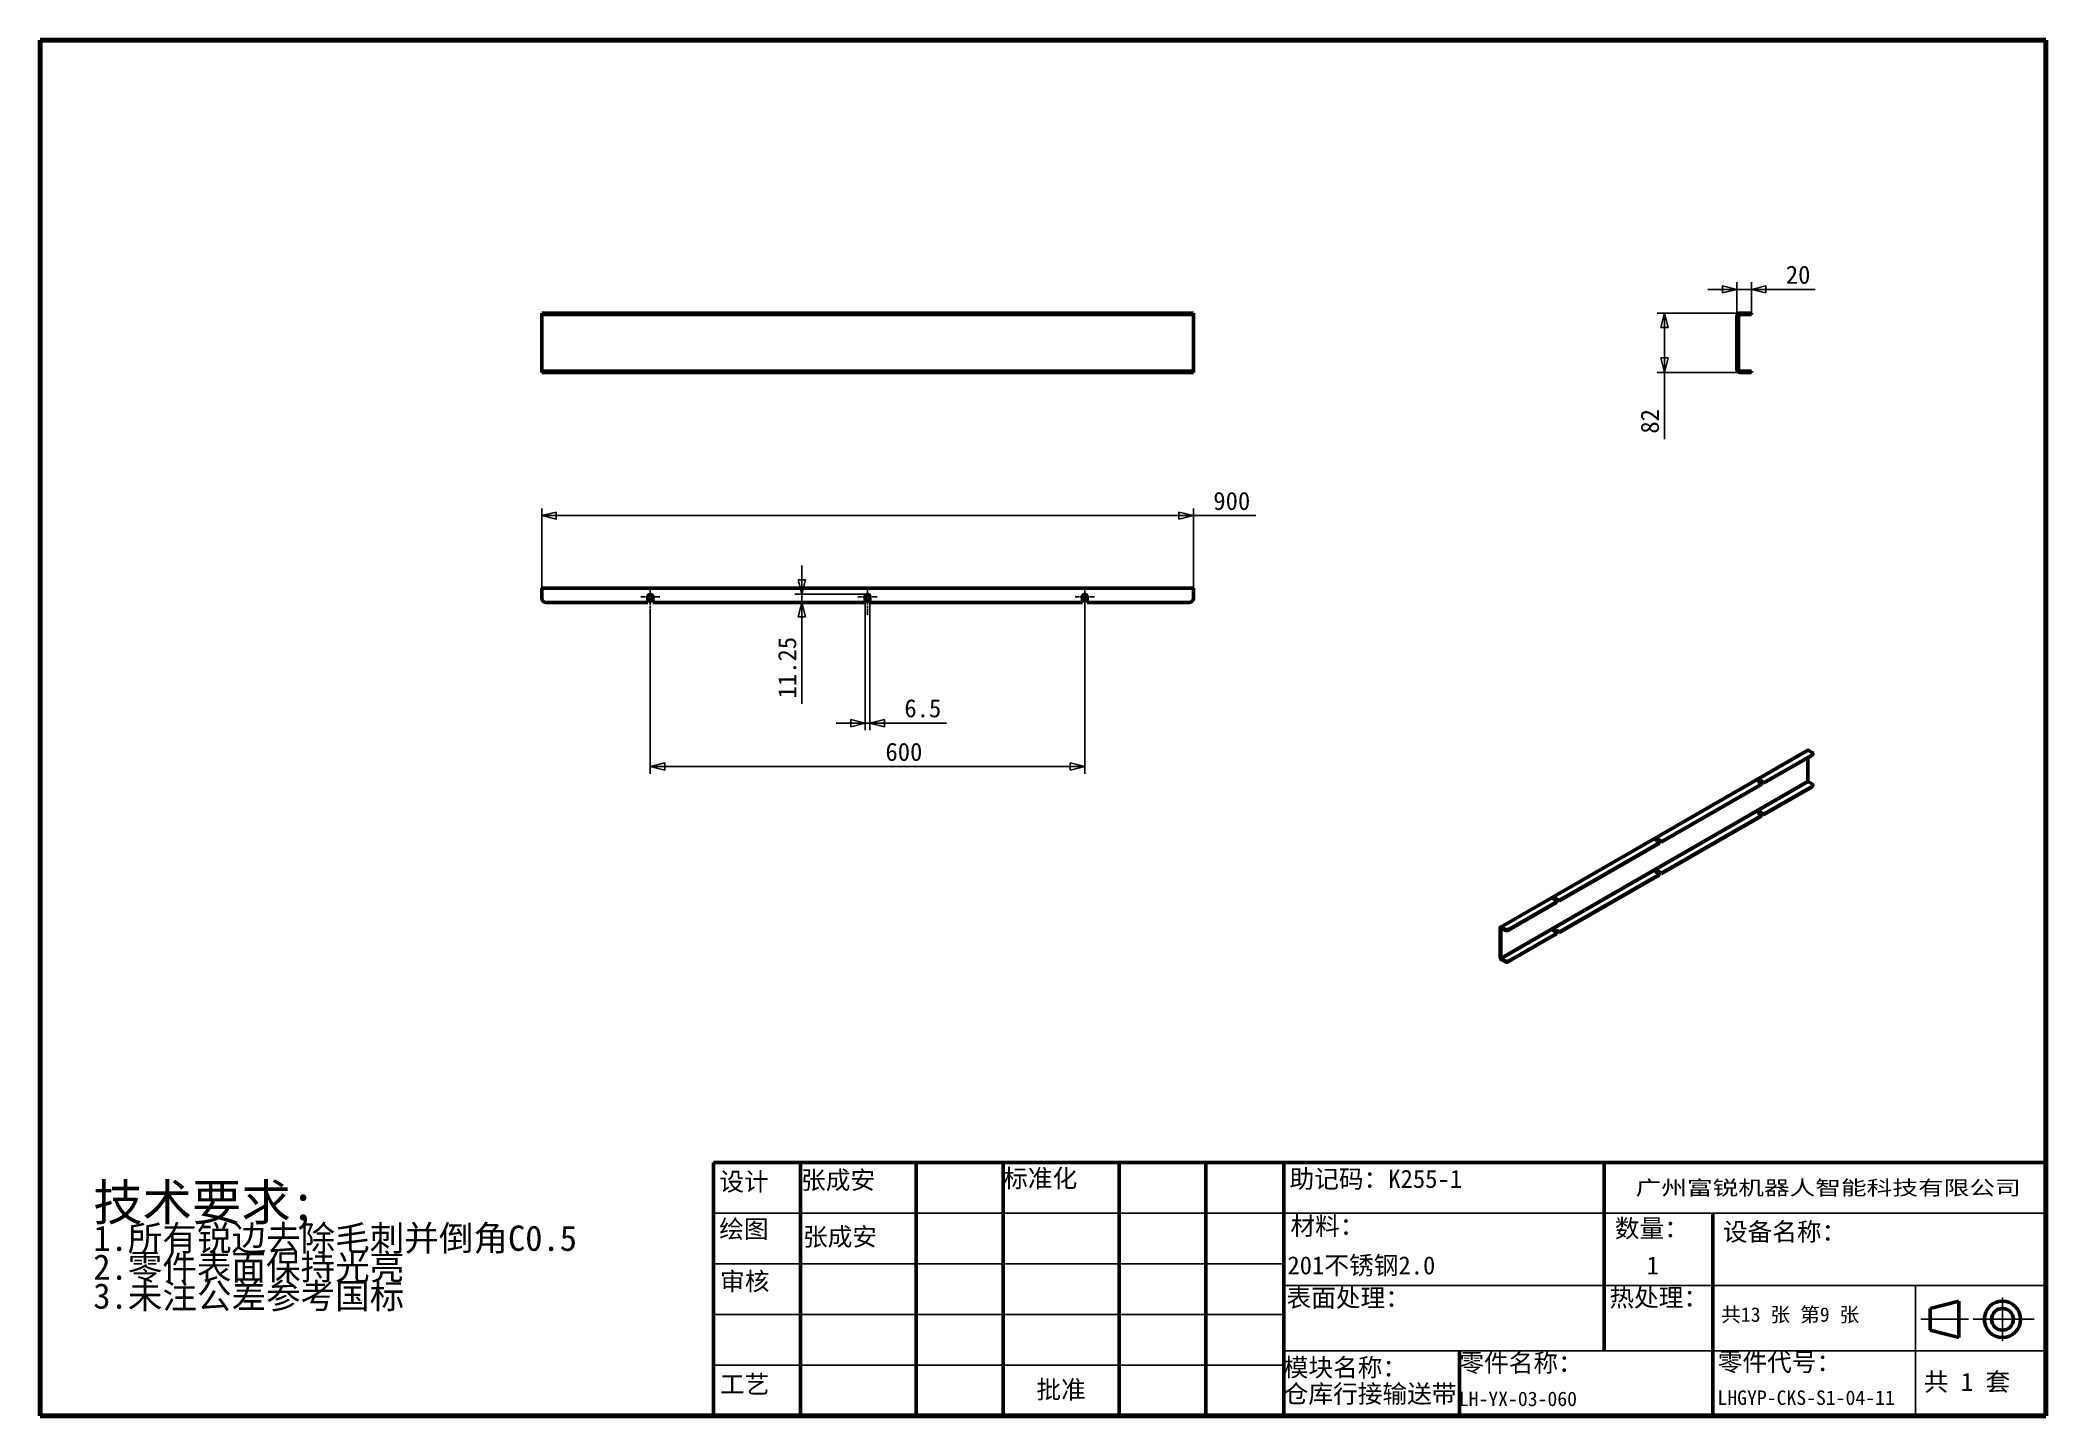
# Model space of a CAD drawing. Header units: millimetres. Extents: x 100 to 2870, y 100 to 2000.
import ezdxf
from ezdxf.enums import TextEntityAlignment as Align

# ---------------------------------------------------------------- set-up
doc = ezdxf.new("R2010")
doc.units = ezdxf.units.MM
doc.header["$LTSCALE"] = 10
doc.linetypes.add('CHAIN', pattern=[0.3543, 0.2362, -0.0295, 0.0591, -0.0295])
for name, color, linetype, lineweight in [('中心标记 (ISO)', 1, 'Continuous', 25), ('可见 (ISO)', 7, 'Continuous', 50), ('可见窄的 (ISO)', 7, 'Continuous', 35), ('图框 (ISO)', 7, 'Continuous', 70), ('尺寸 (ISO)', 5, 'Continuous', 25), ('标题 (ISO)', 7, 'Continuous', 50), ('符号 (ISO)', 7, 'Continuous', 25)]:
    doc.layers.add(name, color=color, linetype=linetype, lineweight=lineweight)
doc.styles.add('文本样式126', font='', dxfattribs={"width": 1.3})
doc.styles.add('文本样式19', font='tahoma.ttf')
doc.styles.add('文本样式91', font='')
doc.styles.add('注释文本 (ISO)', font='')
doc.styles.get('文本样式126').set_extended_font_data('FangSong')
doc.styles.get('文本样式91').set_extended_font_data('FangSong')
doc.styles.get('注释文本 (ISO)').set_extended_font_data('FangSong')
doc.dimstyles.new('默认 (GB)', dxfattribs={"dimscale": 10, "dimtxt": 2.5, "dimasz": 2, "dimexe": 1, "dimexo": 0, "dimgap": 0.75, "dimtad": 1, "dimtoh": 1, "dimrnd": 1e-08, "dimdsep": 46, "dimtxsty": '注释文本 (ISO)', "dimblk": 'Filled-2', "dimcen": 0.09, "dimdle": 10, "dimclrd": 256, "dimclre": 256, "dimclrt": 256, "dimaunit": 1, "dimadec": 3, "dimazin": 2, "dimtfac": 0.52, "dimtmove": 0, "dimatfit": 3, "dimldrblk": 'Filled-1', "dimfxl": 0, "dimtolj": 1, "dimlwd": -1, "dimlwe": -1, "dimarcsym": 0})

# ---------------------------------------------------------------- blocks, each defined once
blk = doc.blocks.new('图框 A3-A4')
at = {"layer": '图框 (ISO)'}
for p, q in [((287, 200), (10, 200)), ((10, 200), (10, 10)), ((287, 10), (287, 200)), ((10, 10), (287, 10))]:
    blk.add_line(p, q, dxfattribs=at)
blk = doc.blocks.new('标题栏 GB1')
at = {"layer": '标题 (ISO)'}
for p, q in [((194.57, 65.23), (194.57, 72.23)), ((194.57, 72.23), (378.57, 72.23)), ((206.57, 65.23), (206.57, 72.23)), ((222.57, 65.23), (222.57, 72.23)), ((234.57, 65.23), (234.57, 72.23)), ((250.57, 65.23), (250.57, 72.23)), ((262.57, 65.23), (262.57, 72.23)), ((273.31, 65.23), (273.31, 72.23)), ((317.57, 65.23), (317.57, 72.23)), ((378.57, 72.23), (378.57, 65.23)), ((194.57, 37.23), (194.57, 65.23)), ((206.57, 37.23), (206.57, 65.23)), ((222.57, 44.23), (222.57, 65.23)), ((234.57, 37.23), (234.57, 65.23)), ((250.57, 37.23), (250.57, 65.23)), ((262.57, 37.23), (262.57, 65.23)), ((273.31, 65.23), (273.31, 37.23)), ((317.57, 55.23), (317.57, 65.23)), ((378.57, 65.23), (378.57, 37.23)), ((317.57, 55.23), (317.57, 46.23)), ((366.57, 53.06), (362.57, 52.06)), ((366.57, 48.06), (366.57, 53.06)), ((362.57, 52.06), (362.57, 49.06)), ((362.57, 49.06), (366.57, 48.06)), ((297.57, 46.23), (297.57, 37.23)), ((222.57, 44.23), (222.57, 37.23)), ((378.57, 37.23), (194.57, 37.23))]:
    blk.add_line(p, q, dxfattribs=at)
at = {"layer": '标题 (ISO)', "lineweight": 25}
for p, q in [((194.57, 65.23), (273.31, 65.23)), ((273.31, 65.23), (378.57, 65.23)), ((194.57, 58.23), (273.31, 58.23)), ((332.57, 55.23), (273.31, 55.23)), ((332.57, 55.23), (378.57, 55.23)), ((360.57, 55.23), (360.57, 46.23)), ((372.58, 53.56), (372.58, 47.56)), ((194.57, 51.23), (273.31, 51.23)), ((361.32, 50.56), (367.88, 50.56)), ((368.55, 50.56), (370.07, 50.56)), ((370.07, 50.56), (376.97, 50.56)), ((273.31, 46.23), (378.57, 46.23)), ((360.57, 46.23), (360.57, 37.23)), ((194.57, 44.23), (273.31, 44.23))]:
    blk.add_line(p, q, dxfattribs=at)
at = {"layer": '标题 (ISO)', "lineweight": 50}
blk.add_line((332.57, 65.23), (332.57, 37.23), dxfattribs=at)
at = {"layer": '标题 (ISO)'}
for radius in [2.5, 1.5]:
    blk.add_circle((372.57, 50.56), radius, dxfattribs=at)
at = {"layer": '标题 (ISO)', "style": '文本样式126', "width": 1.3}
blk.add_text('广州富锐机器人智能科技有限公司', height=2, dxfattribs=at).set_placement((348.5, 68.73), align=Align.MIDDLE_CENTER)
at = {"layer": '标题 (ISO)', "char_height": 2.5, "style": '注释文本 (ISO)'}
for s, insert, attachment_point in [('\\f仿宋|b0|i0;设计', (195.38, 70.83), 1), ('张成安', (206.66, 71.05), 1), ('\\f仿宋|b0|i0;标准化', (234.57, 71.28), 1), ('助记码：K255-1', (274.11, 71.21), 1), ('\\f仿宋|b0|i0;绘图', (195.35, 64.28), 1), ('\\f仿宋|b0|i0;材料：', (274.24, 64.72), 1), ('\\f仿宋|b0|i0;数量：', (319.04, 64.37), 1), ('张成安', (206.92, 63.22), 1), ('\\f仿宋|b0|i0;审核', (195.48, 57.07), 1), ('\\f仿宋|b0|i0;热处理：', (318.29, 54.82), 1), ('\\f仿宋|b0|i0;零件名称：', (297.57, 45.8), 1), ('\\f仿宋|b0|i0;零件代号：', (333.25, 45.9), 1), ('\\f仿宋|b0|i0;批准', (242.57, 40.73), 5)]:
    blk.add_mtext(s, dxfattribs=dict(at, insert=insert, attachment_point=attachment_point))
at = {"layer": '标题 (ISO)', "char_height": 2.5, "attachment_point": 1, "style": '注释文本 (ISO)'}
for s, insert, line_spacing_factor in [('设备名称：\\P', (333.96, 63.91), 0.856364), ('模块名称：\\P\\fArial|b0|i0;\\H2.5000;仓库行接输送带', (273.31, 45.16), 0.872369)]:
    blk.add_mtext(s, dxfattribs=dict(at, insert=insert, line_spacing_factor=line_spacing_factor))
for s, insert, width in [('\\f仿宋|b0|i0;表面处理：', (273.7, 54.78), 18.7135), ('\\f仿宋|b0|i0;工艺', (195.45, 42.85), 7.4854), ('  共 1 套', (358.32, 43.18), 17.7919)]:
    blk.add_mtext(s, dxfattribs=dict(at, insert=insert, width=width))
at = {"layer": '标题 (ISO)', "insert": (333.72, 52.22), "char_height": 2, "width": 27.2374, "attachment_point": 1, "line_spacing_factor": 0.856364, "style": '注释文本 (ISO)'}
blk.add_mtext('\\f仿宋|b0|i0;\\H2.0000;共13 张 第9 张', dxfattribs=at)
at = {"layer": '标题 (ISO)'}
for tag, p, height, style in [('材料_001', (273.82, 56.77), 2.5, '注释文本 (ISO)'), ('零件代号_001', (297.49, 38.58), 2, '文本样式91'), ('描述_001', (333.22, 38.74), 2, '文本样式91')]:
    blk.add_attdef(tag, p, '', height=height, dxfattribs=dict(at, style=style))
at = {"layer": '标题 (ISO)', "style": '文本样式91'}
blk.add_attdef('热处理', text='', height=2, dxfattribs=at).set_placement((318.2, 50.63), align=Align.TOP_LEFT)
at = {"layer": '标题 (ISO)', "style": '文本样式19'}
for tag, p in [('工程核准人', (256.57, 40.73)), ('工程批准日期', (267.94, 40.73))]:
    blk.add_attdef(tag, text='', height=1, dxfattribs=at).set_placement(p, align=Align.MIDDLE_CENTER)
blk = doc.blocks.new('Filled-2')
at = {"color": 0}
for p, q in [((0, 0), (-1, 0.25)), ((-1, 0.25), (-1, -0.25)), ((-1, 0), (0, 0)), ((-1, -0.25), (0, 0))]:
    blk.add_line(p, q, dxfattribs=at)
at = {"color": 0, "flags": 128}
blk.add_lwpolyline([(-1, -0.25), (0, 0)], dxfattribs=at)
at = {"color": 0}
blk.add_solid([(-1, -0.25), (0, 0), (-1, 0.25), (-1, -0.25)], dxfattribs=at)
blk = doc.blocks.new('*D8')
at = {"layer": 'Defpoints', "color": 0}
for p in [(1692.7, 1343.3), (792.7, 1243.3), (1692.7, 1243.3)]:
    blk.add_point(p, dxfattribs=at)
at = {"layer": '尺寸 (ISO)'}
for p, q in [((792.7, 1243.3), (792.7, 1353.3)), ((812.7, 1343.3), (1672.7, 1343.3)), ((1692.7, 1243.3), (1692.7, 1353.3)), ((1692.7, 1343.3), (1779.1, 1343.3))]:
    blk.add_line(p, q, dxfattribs=at)
at = {"layer": '尺寸 (ISO)', "xscale": 20, "yscale": 20, "zscale": 20, "rotation": 180}
blk.add_blockref('Filled-2', (792.7, 1343.3), dxfattribs=at)
at = {"layer": '尺寸 (ISO)', "xscale": 20, "yscale": 20, "zscale": 20}
blk.add_blockref('Filled-2', (1692.7, 1343.3), dxfattribs=at)
at = {"layer": '尺寸 (ISO)', "insert": (1720.2, 1376.1), "char_height": 25, "attachment_point": 1, "style": '注释文本 (ISO)'}
blk.add_mtext('\\A1;900', dxfattribs=at)
blk = doc.blocks.new('Filled-1')
at = {"color": 0}
for p, q in [((0, 0), (-1, 0.125)), ((-1, 0.125), (-1, -0.125)), ((-1, 0), (0, 0)), ((-1, -0.125), (0, 0))]:
    blk.add_line(p, q, dxfattribs=at)
at = {"color": 0, "flags": 128}
blk.add_lwpolyline([(-1, -0.125), (0, 0)], dxfattribs=at)
at = {"color": 0}
blk.add_solid([(-1, -0.125), (0, 0), (-1, 0.125), (-1, -0.125)], dxfattribs=at)
blk = doc.blocks.new('*D9')
at = {"layer": 'Defpoints', "color": 0}
for p in [(1542.7, 1234.6), (942.7, 1206.3), (942.7, 996.8)]:
    blk.add_point(p, dxfattribs=at)
at = {"layer": '尺寸 (ISO)'}
for p, q in [((1542.7, 1234.6), (1542.7, 986.8)), ((942.7, 1206.3), (942.7, 986.8)), ((1522.7, 996.8), (962.7, 996.8))]:
    blk.add_line(p, q, dxfattribs=at)
at = {"layer": '尺寸 (ISO)', "xscale": 20, "yscale": 20, "zscale": 20, "rotation": 180}
blk.add_blockref('Filled-2', (942.7, 996.8), dxfattribs=at)
at = {"layer": '尺寸 (ISO)', "xscale": 20, "yscale": 20, "zscale": 20}
blk.add_blockref('Filled-2', (1542.7, 996.8), dxfattribs=at)
at = {"layer": '尺寸 (ISO)', "insert": (1267.4, 1029.6), "char_height": 25, "attachment_point": 1, "style": '注释文本 (ISO)'}
blk.add_mtext('\\A1;600', dxfattribs=at)
blk = doc.blocks.new('*D10')
at = {"layer": 'Defpoints', "color": 0}
for p in [(1239.5, 1223.3), (1246, 1223.3), (1239.5, 1056.8)]:
    blk.add_point(p, dxfattribs=at)
at = {"layer": '尺寸 (ISO)'}
for p, q in [((1239.5, 1223.3), (1239.5, 1046.8)), ((1246, 1223.3), (1246, 1046.8)), ((1219.5, 1056.8), (1199.5, 1056.8)), ((1239.5, 1056.8), (1246, 1056.8)), ((1266, 1056.8), (1351.8, 1056.8))]:
    blk.add_line(p, q, dxfattribs=at)
at = {"layer": '尺寸 (ISO)', "xscale": 20, "yscale": 20, "zscale": 20}
blk.add_blockref('Filled-2', (1239.5, 1056.8), dxfattribs=at)
at = {"layer": '尺寸 (ISO)', "xscale": 20, "yscale": 20, "zscale": 20, "rotation": 180}
blk.add_blockref('Filled-2', (1246, 1056.8), dxfattribs=at)
at = {"layer": '尺寸 (ISO)', "insert": (1293.5, 1089.8), "char_height": 25, "attachment_point": 1, "style": '注释文本 (ISO)'}
blk.add_mtext('\\A1;6.5', dxfattribs=at)
blk = doc.blocks.new('*D11')
at = {"layer": 'Defpoints', "color": 0}
for p in [(1152.1, 1234.6), (1175.3, 1223.3), (1242.7, 1234.6)]:
    blk.add_point(p, dxfattribs=at)
at = {"layer": '尺寸 (ISO)'}
for p, q in [((1152.1, 1254.6), (1152.1, 1274.6)), ((1242.7, 1234.6), (1142.1, 1234.6)), ((1152.1, 1234.6), (1152.1, 1223.3)), ((1152.1, 1203.3), (1152.1, 1083.3))]:
    blk.add_line(p, q, dxfattribs=at)
at = {"layer": '尺寸 (ISO)', "xscale": 20, "yscale": 20, "zscale": 20}
for p, rotation in [((1152.1, 1234.6), 270), ((1152.1, 1223.3), 90)]:
    blk.add_blockref('Filled-2', p, dxfattribs=dict(at, rotation=rotation))
at = {"layer": '尺寸 (ISO)', "insert": (1119.2, 1090.8), "char_height": 25, "attachment_point": 1, "rotation": 90, "style": '注释文本 (ISO)'}
blk.add_mtext('\\A1;11.25', dxfattribs=at)
blk = doc.blocks.new('*D12')
at = {"layer": 'Defpoints', "color": 0}
for p in [(2463.3, 1655.8), (2443.3, 1619), (2463.3, 1623)]:
    blk.add_point(p, dxfattribs=at)
at = {"layer": '尺寸 (ISO)'}
for p, q in [((2443.3, 1619), (2443.3, 1665.8)), ((2463.3, 1623), (2463.3, 1665.8)), ((2423.3, 1655.8), (2403.3, 1655.8)), ((2443.3, 1655.8), (2463.3, 1655.8)), ((2483.3, 1655.8), (2551.2, 1655.8))]:
    blk.add_line(p, q, dxfattribs=at)
at = {"layer": '尺寸 (ISO)', "xscale": 20, "yscale": 20, "zscale": 20}
blk.add_blockref('Filled-2', (2443.3, 1655.8), dxfattribs=at)
at = {"layer": '尺寸 (ISO)', "xscale": 20, "yscale": 20, "zscale": 20, "rotation": 180}
blk.add_blockref('Filled-2', (2463.3, 1655.8), dxfattribs=at)
at = {"layer": '尺寸 (ISO)', "insert": (2510.8, 1688.5), "char_height": 25, "attachment_point": 1, "style": '注释文本 (ISO)'}
blk.add_mtext('\\A1;20', dxfattribs=at)
blk = doc.blocks.new('*D13')
at = {"layer": 'Defpoints', "color": 0}
for p in [(2447.3, 1623), (2343.3, 1541), (2447.3, 1541)]:
    blk.add_point(p, dxfattribs=at)
at = {"layer": '尺寸 (ISO)'}
for p, q in [((2447.3, 1623), (2333.3, 1623)), ((2343.3, 1603), (2343.3, 1561)), ((2447.3, 1541), (2333.3, 1541)), ((2343.3, 1541), (2343.3, 1449))]:
    blk.add_line(p, q, dxfattribs=at)
at = {"layer": '尺寸 (ISO)', "xscale": 20, "yscale": 20, "zscale": 20}
for p, rotation in [((2343.3, 1623), 90), ((2343.3, 1541), 270)]:
    blk.add_blockref('Filled-2', p, dxfattribs=dict(at, rotation=rotation))
at = {"layer": '尺寸 (ISO)', "insert": (2310.5, 1456.5), "char_height": 25, "attachment_point": 1, "rotation": 90, "style": '注释文本 (ISO)'}
blk.add_mtext('\\A1;82', dxfattribs=at)
blk = doc.blocks.new('加工')
at = {"layer": '符号 (ISO)', "insert": (-36.68, 11.05), "char_height": 2.5, "width": 80.4946, "attachment_point": 1, "line_spacing_factor": 0.683636, "style": '注释文本 (ISO)'}
blk.add_mtext('{\\H2x;技术要求;\\P\\H0.7x;1.所有锐边去除毛刺并倒角C0.5\\H2.125x; \\H0.47059x;\\P2.零件表面保持光亮\\H1.8404x; \\H0.54337x;\\P3.未注公差参考国标\\H1.8095x; }', dxfattribs=at)

msp = doc.modelspace()

# ---------------------------------------------------------------- linework, layer by layer
at = {"layer": '中心标记 (ISO)', "linetype": 'CHAIN', "ltscale": 2.9446}
for p, q in [((955.968, 1231.325), (929.468, 1231.325)), ((1255.968, 1231.325), (1229.468, 1231.325)), ((1555.968, 1231.325), (1529.468, 1231.325))]:
    msp.add_line(p, q, dxfattribs=at)
at = {"layer": '中心标记 (ISO)', "linetype": 'CHAIN', "ltscale": 4.250268}
for p, q in [((942.718, 1244.575), (942.718, 1206.325)), ((1242.718, 1244.575), (1242.718, 1206.325)), ((1542.718, 1244.575), (1542.718, 1206.325))]:
    msp.add_line(p, q, dxfattribs=at)
at = {"layer": '可见 (ISO)'}
for p, q in [((792.718, 1623.011), (798.718, 1623.011)), ((792.718, 1623.011), (792.718, 1621.011)), ((798.718, 1621.011), (792.718, 1621.011)), ((792.718, 1621.011), (792.718, 1619.011)), ((792.718, 1545.011), (792.718, 1619.011)), ((939.468, 1623.011), (798.718, 1623.011)), ((939.468, 1621.011), (798.718, 1621.011)), ((939.468, 1623.011), (945.968, 1623.011)), ((939.468, 1621.011), (939.468, 1623.011)), ((945.968, 1621.011), (939.468, 1621.011)), ((1239.468, 1623.011), (945.968, 1623.011)), ((945.968, 1623.011), (945.968, 1621.011)), ((1239.468, 1621.011), (945.968, 1621.011)), ((1239.468, 1623.011), (1245.968, 1623.011)), ((1239.468, 1621.011), (1239.468, 1623.011)), ((1245.968, 1621.011), (1239.468, 1621.011)), ((1539.468, 1623.011), (1245.968, 1623.011)), ((1245.968, 1623.011), (1245.968, 1621.011)), ((1539.468, 1621.011), (1245.968, 1621.011)), ((1539.468, 1623.011), (1545.968, 1623.011)), ((1539.468, 1621.011), (1539.468, 1623.011)), ((1545.968, 1621.011), (1539.468, 1621.011)), ((1686.718, 1623.011), (1545.968, 1623.011)), ((1545.968, 1623.011), (1545.968, 1621.011)), ((1686.718, 1621.011), (1545.968, 1621.011)), ((1686.718, 1623.011), (1692.718, 1623.011)), ((1692.718, 1621.011), (1686.718, 1621.011)), ((1692.718, 1621.011), (1692.718, 1623.011)), ((1692.718, 1621.011), (1692.718, 1619.011)), ((1692.718, 1619.011), (1692.718, 1545.011)), ((2443.321, 1545.011), (2443.321, 1619.011)), ((2445.321, 1545.011), (2445.321, 1619.011)), ((2457.321, 1623.011), (2447.321, 1623.011)), ((2457.321, 1621.011), (2447.321, 1621.011)), ((2457.321, 1623.011), (2463.321, 1623.011)), ((2463.321, 1621.011), (2457.321, 1621.011)), ((2463.321, 1621.011), (2463.321, 1623.011)), ((792.718, 1543.011), (792.718, 1545.011)), ((792.718, 1543.011), (798.718, 1543.011)), ((792.718, 1543.011), (792.718, 1541.011)), ((798.718, 1541.011), (792.718, 1541.011)), ((798.718, 1543.011), (939.468, 1543.011)), ((798.718, 1541.011), (939.468, 1541.011)), ((939.468, 1543.011), (945.968, 1543.011)), ((939.468, 1541.011), (939.468, 1543.011)), ((945.968, 1541.011), (939.468, 1541.011)), ((945.968, 1543.011), (1239.468, 1543.011)), ((945.968, 1543.011), (945.968, 1541.011)), ((945.968, 1541.011), (1239.468, 1541.011)), ((1239.468, 1543.011), (1245.968, 1543.011)), ((1239.468, 1541.011), (1239.468, 1543.011)), ((1245.968, 1541.011), (1239.468, 1541.011)), ((1245.968, 1543.011), (1539.468, 1543.011)), ((1245.968, 1543.011), (1245.968, 1541.011)), ((1245.968, 1541.011), (1539.468, 1541.011)), ((1539.468, 1543.011), (1545.968, 1543.011)), ((1539.468, 1541.011), (1539.468, 1543.011)), ((1545.968, 1541.011), (1539.468, 1541.011)), ((1545.968, 1543.011), (1686.718, 1543.011)), ((1545.968, 1543.011), (1545.968, 1541.011)), ((1545.968, 1541.011), (1686.718, 1541.011)), ((1686.718, 1543.011), (1692.718, 1543.011)), ((1692.718, 1541.011), (1686.718, 1541.011)), ((1692.718, 1543.011), (1692.718, 1545.011)), ((1692.718, 1541.011), (1692.718, 1543.011)), ((2457.321, 1543.011), (2447.321, 1543.011)), ((2447.321, 1541.011), (2457.321, 1541.011)), ((2457.321, 1543.011), (2463.321, 1543.011)), ((2463.321, 1541.011), (2457.321, 1541.011)), ((2463.321, 1541.011), (2463.321, 1543.011)), ((792.718, 1243.325), (1692.718, 1243.325)), ((792.718, 1243.325), (792.718, 1239.325)), ((792.718, 1229.325), (792.718, 1239.325)), ((939.468, 1223.325), (798.718, 1223.325)), ((939.468, 1223.325), (939.468, 1231.325)), ((945.968, 1231.325), (945.968, 1223.325)), ((1239.468, 1223.325), (945.968, 1223.325)), ((1239.468, 1223.325), (1239.468, 1231.325)), ((1245.968, 1231.325), (1245.968, 1223.325)), ((1539.468, 1223.325), (1245.968, 1223.325)), ((1539.468, 1223.325), (1539.468, 1231.325)), ((1545.968, 1231.325), (1545.968, 1223.325)), ((1686.718, 1223.325), (1545.968, 1223.325)), ((1692.718, 1239.325), (1692.718, 1243.325)), ((1692.718, 1239.325), (1692.718, 1229.325)), ((2116.698, 774.875), (2540.962, 1019.193)), ((2547.007, 1013.09), (2480.656, 974.881)), ((2547.007, 1012), (2480.656, 973.791)), ((2541.35, 1008.742), (2541.35, 977.093)), ((2542.293, 1019.062), (2547.007, 1016.347)), ((2548.178, 1013.629), (2548.178, 1014.719)), ((2477.592, 973.117), (2339.235, 893.442)), ((2477.592, 972.027), (2339.235, 892.352)), ((2477.592, 973.117), (2473.821, 975.289)), ((2476.885, 977.053), (2480.656, 974.881)), ((2480.656, 973.791), (2476.885, 975.963)), ((2477.592, 972.027), (2477.592, 973.117)), ((2480.656, 974.881), (2480.656, 973.791)), ((2547.007, 972.745), (2542.293, 975.46)), ((2548.178, 971.116), (2548.178, 970.026)), ((2480.656, 931.279), (2547.007, 969.487)), ((2480.656, 930.189), (2547.007, 968.397)), ((2339.235, 849.84), (2477.592, 929.514)), ((2339.235, 848.75), (2477.592, 928.424)), ((2477.592, 929.514), (2473.821, 931.686)), ((2476.885, 933.451), (2480.656, 931.279)), ((2480.656, 930.189), (2476.885, 932.36)), ((2477.592, 928.424), (2477.592, 929.514)), ((2480.656, 931.279), (2480.656, 930.189)), ((2336.171, 891.678), (2197.814, 812.003)), ((2336.171, 890.588), (2197.814, 810.913)), ((2336.171, 891.678), (2332.4, 893.849)), ((2335.464, 895.614), (2339.235, 893.442)), ((2339.235, 892.352), (2335.464, 894.524)), ((2336.171, 890.588), (2336.171, 891.678)), ((2339.235, 893.442), (2339.235, 892.352)), ((2197.814, 768.401), (2336.171, 848.075)), ((2197.814, 767.31), (2336.171, 846.985)), ((2336.171, 848.075), (2332.4, 850.247)), ((2335.464, 852.011), (2339.235, 849.84)), ((2339.235, 848.75), (2335.464, 850.921)), ((2336.171, 846.985), (2336.171, 848.075)), ((2339.235, 849.84), (2339.235, 848.75)), ((2194.75, 810.239), (2128.399, 772.03)), ((2194.75, 809.148), (2128.399, 770.94)), ((2194.75, 810.239), (2190.978, 812.41)), ((2194.042, 814.175), (2197.814, 812.003)), ((2197.814, 810.913), (2194.042, 813.085)), ((2194.75, 809.148), (2194.75, 810.239)), ((2197.814, 812.003), (2197.814, 810.913)), ((2116.143, 733.318), (2116.143, 773.65)), ((2117.086, 732.775), (2117.086, 773.107)), ((2122.743, 772.03), (2118.029, 774.745)), ((2122.743, 770.94), (2118.029, 773.655)), ((2128.399, 728.427), (2194.75, 766.636)), ((2128.399, 727.337), (2194.75, 765.546)), ((2194.75, 766.636), (2190.978, 768.808)), ((2194.042, 770.572), (2197.814, 768.401)), ((2197.814, 767.31), (2194.042, 769.482)), ((2194.75, 765.546), (2194.75, 766.636)), ((2197.814, 768.401), (2197.814, 767.31)), ((2122.743, 728.427), (2118.029, 731.142)), ((2118.029, 730.052), (2122.743, 727.337))]:
    msp.add_line(p, q, dxfattribs=at)
for centre, radius, start, end in [((2447.321, 1619.011), 4, 90, 180), ((2447.321, 1619.011), 2, 90, 180), ((2447.321, 1545.011), 4, 180, 270), ((2447.321, 1545.011), 2, 180, 270), ((798.718, 1229.325), 6, 180, 270), ((942.718, 1231.325), 3.25, 0, 180), ((1242.718, 1231.325), 3.25, 0, 180), ((1542.718, 1231.325), 3.25, 0, 180), ((1686.718, 1229.325), 6, 270, 0)]:
    msp.add_arc(centre, radius, start, end, dxfattribs=at)
for centre, major_axis, ratio, start_param, end_param in [((2542.293, 1016.882), (-1.331, 2.311), 0.57809312, 5.49972085, 6.28318531), ((2544.178, 1014.719), (4, 0), 0.5758617, 5.49778714, 7.06858347), ((2544.178, 1013.629), (4, 0), 0.5758617, 5.49778714, 6.28318531), ((2475.353, 976.171), (-2.167, 0), 0.5758617, 3.92699082, 7.06858347), ((2475.353, 975.081), (-2.167, 0), 0.5758617, 3.92699082, 5.83111503), ((2542.293, 976.55), (-0.665, 1.155), 0.57809312, 0.78733187, 2.3581282), ((2544.178, 971.116), (4, 0), 0.5758617, 5.49778714, 7.06858347), ((2544.178, 970.026), (4, 0), 0.5758617, 5.49778714, 6.28318531), ((2475.353, 932.568), (-2.167, 0), 0.5758617, 3.92699082, 7.06858347), ((2475.353, 931.478), (-2.167, 0), 0.5758617, 3.92699082, 5.83111503), ((2333.932, 894.732), (-2.167, 0), 0.5758617, 3.92699082, 7.06858347), ((2333.932, 893.642), (-2.167, 0), 0.5758617, 3.92699082, 5.83111503), ((2333.932, 851.129), (-2.167, 0), 0.5758617, 3.92699082, 7.06858347), ((2333.932, 850.039), (-2.167, 0), 0.5758617, 3.92699082, 5.83111503), ((2192.51, 813.293), (-2.167, 0), 0.5758617, 3.92699082, 7.06858347), ((2192.51, 812.202), (-2.167, 0), 0.5758617, 3.92699082, 5.83111503), ((2118.029, 772.565), (-1.331, 2.311), 0.57809312, 5.49972085, 7.07051718), ((2118.029, 772.565), (-0.665, 1.155), 0.57809312, 5.49972085, 7.07051718), ((2125.571, 773.659), (-4, 0), 0.5758617, 0.78539816, 2.35619449), ((2125.571, 772.569), (4, 0), 0.5758617, 3.92699082, 5.49778714), ((2192.51, 769.69), (-2.167, 0), 0.5758617, 3.92699082, 7.06858347), ((2192.51, 768.6), (-2.167, 0), 0.5758617, 3.92699082, 5.83111503), ((2118.029, 732.232), (1.331, -2.311), 0.57809312, 3.92892453, 5.49972085), ((2118.029, 732.232), (-0.665, 1.155), 0.57809312, 0.78733187, 2.3581282), ((2125.571, 730.056), (-4, 0), 0.5758617, 0.78539816, 2.35619449), ((2125.571, 728.966), (4, 0), 0.5758617, 3.92699082, 5.49778714)]:
    msp.add_ellipse(centre, major_axis=major_axis, ratio=ratio, start_param=start_param, end_param=end_param, dxfattribs=at)
at = {"layer": '可见窄的 (ISO)'}
for p, q in [((2542.293, 1019.062), (2118.029, 774.745)), ((2547.007, 1013.09), (2547.007, 1012)), ((2117.086, 732.775), (2541.35, 977.093)), ((2542.293, 975.46), (2118.029, 731.142)), ((2476.885, 975.963), (2476.885, 977.053)), ((2547.007, 969.487), (2547.007, 968.397)), ((2476.885, 932.36), (2476.885, 933.451)), ((2335.464, 894.524), (2335.464, 895.614)), ((2335.464, 850.921), (2335.464, 852.011)), ((2194.042, 813.085), (2194.042, 814.175)), ((2117.086, 773.107), (2116.143, 773.65)), ((2118.032, 773.652), (2117.086, 773.107)), ((2118.029, 774.745), (2118.029, 773.655)), ((2122.743, 772.03), (2122.743, 770.94)), ((2128.399, 770.94), (2128.399, 772.03)), ((2194.042, 769.482), (2194.042, 770.572)), ((2116.143, 733.318), (2117.086, 732.775)), ((2118.029, 731.142), (2118.029, 730.052)), ((2122.743, 728.427), (2122.743, 727.337)), ((2128.399, 727.337), (2128.399, 728.427))]:
    msp.add_line(p, q, dxfattribs=at)

# ---------------------------------------------------------------- block references
at = {"xscale": 10, "yscale": 10, "zscale": 10}
for name, p in [('图框 A3-A4', (0, 0)), ('加工', (540.225, 309.393))]:
    msp.add_blockref(name, p, dxfattribs=at)
msp.add_blockref('标题栏 GB1', (-915.711, -272.252), dxfattribs=at).add_auto_attribs({'零件代号_001': 'LH-YX-03-060', '描述_001': 'LHGYP-CKS-S1-04-11', '材料_001': '201不锈钢2.0'})

# ---------------------------------------------------------------- texts
at = {"layer": '符号 (ISO)', "insert": (2318.537, 320.351), "char_height": 25, "attachment_point": 1, "style": '注释文本 (ISO)'}
msp.add_mtext('{1}', dxfattribs=at)

# ---------------------------------------------------------------- dimensions: what is measured, and where the dimension line sits
at = {"layer": '尺寸 (ISO)'}
for base, p1, p2, picture, middle in [((2463.321, 1655.754), (2443.321, 1619.011), (2463.321, 1623.011), '*D12', (2527.249, 1655.754)), ((1239.468, 1056.848), (1245.968, 1223.325), (1239.468, 1223.325), '*D10', (1318.897, 1056.848))]:
    dim = msp.add_linear_dim(base=base, p1=p1, p2=p2, dimstyle='默认 (GB)', override={"dimtoh": 0, "dimdec": 2, "dimtp": 0, "dimtm": 0, "dimtdec": 2, "dimtofl": 1, "dimatfit": 1}, dxfattribs=at)
    dim.commit()
    dim.dimension.update_dxf_attribs({"geometry": picture, "text_midpoint": middle, "dimtype": 160})
for base, p1, p2, angle, override, picture, middle in [((2343.321, 1541.011), (2447.321, 1623.011), (2447.321, 1541.011), 90, {"dimtoh": 0, "dimdec": 2, "dimtp": 0, "dimtm": 0, "dimtdec": 2, "dimtofl": 0, "dimatfit": 2}, '*D13', (2343.321, 1472.879)), ((1692.718, 1343.325), (792.718, 1243.325), (1692.718, 1243.325), 180, {"dimtoh": 0, "dimdec": 2, "dimtp": 0, "dimtm": 0, "dimtdec": 2, "dimtofl": 0, "dimatfit": 2}, '*D8', (1745.933, 1343.325)), ((1152.149, 1234.575), (1175.324, 1223.325), (1242.718, 1234.575), 90, {"dimtoh": 0, "dimdec": 2, "dimse1": 1, "dimtp": 0, "dimtm": 0, "dimtdec": 2, "dimtofl": 1, "dimatfit": 1}, '*D11', (1152.149, 1133.325)), ((942.718, 996.848), (1542.718, 1234.575), (942.718, 1206.325), 180, {"dimtoh": 0, "dimdec": 2, "dimtp": 0, "dimtm": 0, "dimtdec": 2, "dimtofl": 0, "dimatfit": 1}, '*D9', (1293.018, 996.848))]:
    dim = msp.add_linear_dim(base=base, p1=p1, p2=p2, angle=angle, dimstyle='默认 (GB)', override=override, dxfattribs=at)
    dim.commit()
    dim.dimension.update_dxf_attribs({"geometry": picture, "text_midpoint": middle, "dimtype": 160})

doc.saveas('drawing.dxf')
